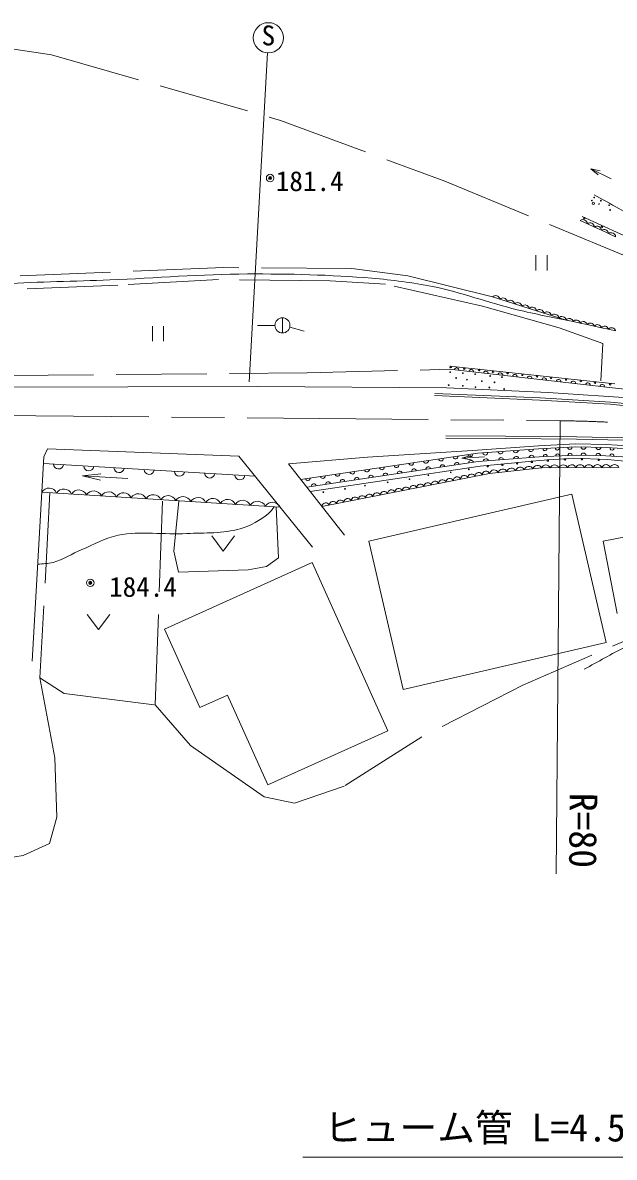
# Model space of a CAD drawing. Units: millimetres, scale not verified. Extents: x 40000 to 680000, y 20000 to 380000.
# Drawn here: x 380657 to 419830, y 264049 to 339181 of the extents above; entities that cross this region are included whole.
import ezdxf
from ezdxf.enums import TextEntityAlignment as Align

# ---------------------------------------------------------------- set-up
doc = ezdxf.new("R2010")
doc.units = ezdxf.units.MM
doc.header["$LTSCALE"] = 1000
doc.header["$PDMODE"] = 32
doc.header["$PDSIZE"] = 500
doc.linetypes.add('CHAIN', pattern=[18.5, 12, -1.5, 3.5, -1.5])
doc.linetypes.add('DASHED', pattern=[7.5, 6, -1.5])
for name, color, linetype, lineweight in [('M-BGD', 7, 'Continuous', 13), ('M-BGD-EXST', 7, 'Continuous', 13), ('M-BMK', 2, 'CHAIN', 13), ('M-STR-HTXT', 7, 'Continuous', 13), ('M-STR-STRC', 7, 'Continuous', 13)]:
    doc.layers.add(name, color=color, linetype=linetype, lineweight=lineweight)
doc.styles.add('ＭＳ ゴシック', font='')
doc.styles.get('ＭＳ ゴシック').set_extended_font_data('MS Gothic')

# ---------------------------------------------------------------- blocks, each defined once
blk = doc.blocks.new('open_arrow')
at = {"color": 0, "linetype": 'Continuous', "lineweight": -2}
blk.add_lwpolyline([(7.5, 1.25), (0, 0), (7.5, -1.25)], dxfattribs=at)

msp = doc.modelspace()

# ---------------------------------------------------------------- linework, layer by layer
at = {"layer": 'M-BGD', "linetype": 'DASHED'}
for p, q in [((379346, 337543), (382556, 337062)), ((382556, 337062), (397735, 332702)), ((397735, 332702), (408617, 328693)), ((408617, 328693), (423748, 322406)), ((393974, 322960), (375943, 322238)), ((402460, 322896), (393974, 322960)), ((406151, 322408), (402460, 322896)), ((411758, 321031), (406151, 322408)), ((386949, 321809), (376805, 321378)), ((393631, 322170), (386949, 321809)), ((401013, 322085), (393631, 322170)), ((404683, 321873), (401013, 322085)), ((411104, 320401), (404683, 321873)), ((411104, 320401), (416176, 318983)), ((416176, 318983), (419081, 317931)), ((419081, 317931), (418938, 315456)), ((379351, 315823), (399483, 315993)), ((399483, 315993), (408912, 316229)), ((382462, 308061), (381797, 295794)), ((389432, 294007), (389920, 307589)), ((390991, 307521), (390661, 304181)), ((397603, 303746), (397441, 307114)), ((390661, 304181), (390974, 302799)), ((396797, 303181), (397603, 303746)), ((390974, 302799), (395588, 302960)), ((395588, 302960), (396797, 303181)), ((425227, 300269), (413770, 295313)), ((381797, 295794), (383409, 294760)), ((381797, 295794), (382791, 290502)), ((413770, 295313), (407081, 291892)), ((383409, 294760), (389432, 294007)), ((391769, 291327), (389432, 294007)), ((407081, 291892), (401944, 288628)), ((396645, 287923), (391769, 291327)), ((382791, 290502), (382912, 286567)), ((401944, 288628), (398660, 287500)), ((398660, 287500), (396645, 287923)), ((382912, 286567), (382429, 284834)), ((382429, 284834), (380696, 284028)), ((380696, 284028), (373967, 282994))]:
    msp.add_line(p, q, dxfattribs=at)
at = {"layer": 'M-BGD'}
for p, q in [((418284, 329502), (418756, 329103)), ((418284, 329502), (419629, 328839)), ((418284, 329502), (418888, 329372)), ((418047, 325869), (417579, 326085)), ((421918, 324407), (417705, 326357)), ((418515, 325652), (418047, 325869)), ((418983, 325435), (418515, 325652)), ((419450, 325219), (418983, 325435)), ((419918, 325002), (419450, 325219)), ((412246, 320877), (411758, 321031)), ((412734, 320723), (412246, 320877)), ((413222, 320569), (412734, 320723)), ((413710, 320415), (413222, 320569)), ((414198, 320261), (413710, 320415)), ((414686, 320107), (414198, 320261)), ((415174, 319953), (414686, 320107)), ((415662, 319799), (415174, 319953)), ((416150, 319644), (415662, 319799)), ((416638, 319490), (416150, 319644)), ((417105, 319389), (416638, 319490)), ((417572, 319288), (417105, 319389)), ((418039, 319187), (417572, 319288)), ((418506, 319086), (418039, 319187)), ((418973, 318985), (418506, 319086)), ((419440, 318884), (418973, 318985)), ((419907, 318782), (419440, 318884)), ((408937, 316440), (419863, 315270)), ((409877, 316119), (408912, 316229)), ((410841, 316010), (409877, 316119)), ((411806, 315900), (410841, 316010)), ((412770, 315790), (411806, 315900)), ((413735, 315681), (412770, 315790)), ((414700, 315571), (413735, 315681)), ((415664, 315461), (414700, 315571)), ((371064, 315033), (396200, 315087)), ((396200, 315087), (408722, 315009)), ((408722, 315009), (415444, 314690)), ((416629, 315352), (415664, 315461)), ((417593, 315242), (416629, 315352)), ((418558, 315132), (417593, 315242)), ((419522, 315023), (418558, 315132)), ((420533, 314906), (419522, 315023)), ((415444, 314690), (421441, 314294)), ((414804, 311172), (410769, 310864)), ((417290, 311297), (414804, 311172)), ((417293, 311097), (414816, 310972)), ((419289, 311252), (417290, 311297)), ((419281, 311052), (417293, 311097)), ((421734, 310912), (419281, 311052)), ((421753, 311111), (419289, 311252)), ((382051, 310425), (381287, 296912)), ((382305, 310956), (382051, 310425)), ((394960, 310484), (382305, 310956)), ((399839, 304459), (394960, 310484)), ((403488, 310420), (398248, 309975)), ((399059, 308941), (410784, 310665)), ((410769, 310864), (403488, 310420)), ((409736, 310344), (410326, 310531)), ((409736, 310344), (411233, 310437)), ((409736, 310344), (410344, 310232)), ((414816, 310972), (410784, 310665)), ((414851, 310423), (410826, 310116)), ((417301, 310547), (414851, 310423)), ((414853, 310201), (417138, 310346)), ((419359, 310259), (417138, 310346)), ((419259, 310502), (417301, 310547)), ((421683, 310364), (419259, 310502)), ((382026, 309989), (396042, 309147)), ((398248, 309975), (401960, 305244)), ((399462, 308427), (410826, 310116)), ((399689, 308138), (410949, 309812)), ((410949, 309812), (414853, 310201)), ((411575, 309335), (415017, 309695)), ((420134, 309726), (415017, 309695)), ((421547, 310049), (419359, 310259)), ((384619, 309165), (387614, 308997)), ((411575, 309334), (400474, 307137)), ((397702, 307097), (381919, 308095)), ((403585, 304841), (417021, 307953)), ((419294, 298145), (417021, 307953)), ((424027, 305814), (419086, 304848)), ((403585, 304841), (405858, 295032)), ((420023, 300058), (419086, 304848)), ((399827, 303425), (390050, 299024)), ((399827, 303425), (404842, 292284)), ((390050, 299024), (392384, 293840)), ((405858, 295032), (419294, 298145)), ((392384, 293840), (394211, 294662)), ((394211, 294662), (396892, 288706)), ((396892, 288706), (404842, 292284))]:
    msp.add_line(p, q, dxfattribs=at)
for centre, radius in [((418496, 327609), 25), ((418337, 327399), 25), ((418448, 327224), 75), ((418820, 327172), 25), ((418940, 327394), 25), ((419496, 327099), 25), ((417838, 326235), 50), ((419557, 326776), 25), ((419019, 325677), 50), ((408989, 316381), 50), ((409899, 316275), 50), ((408958, 316035), 25), ((409365, 315654), 25), ((409798, 315978), 25), ((410078, 315542), 25), ((410620, 315904), 25), ((410879, 316179), 50), ((411604, 315785), 25), ((411792, 316072), 50), ((412393, 315710), 25), ((412762, 315969), 50), ((413746, 315863), 50), ((414714, 315767), 50), ((415643, 315663), 50), ((416639, 315551), 50), ((408861, 315182), 25), ((409794, 315129), 25), ((410647, 315049), 25), ((411062, 315439), 25), ((411553, 315026), 25), ((411901, 315366), 25), ((412537, 314924), 25), ((417614, 315451), 50), ((418555, 315348), 50), ((419554, 315230), 50), ((416570, 310260), 50), ((417692, 310274), 50), ((410192, 309608), 25), ((411442, 309811), 50), ((412418, 309908), 50), ((413394, 310006), 50), ((414370, 310103), 50), ((415428, 310188), 50), ((418802, 310231), 50), ((406267, 308951), 25), ((407515, 309206), 25), ((408998, 309407), 25), ((400563, 308093), 25), ((401996, 308310), 25), ((403325, 308527), 25), ((404825, 308744), 25)]:
    msp.add_circle(centre, radius, dxfattribs=at)
for centre, radius, start, end in [((417752, 325844), 296, 4.75826, 125.55138), ((418219, 325627), 296, 4.75917, 125.5516), ((418687, 325411), 296, 4.75826, 125.55138), ((419155, 325194), 296, 4.75966, 125.55109), ((419623, 324978), 296, 4.75917, 125.5516), ((411959, 320818), 293, 11.71087, 133.23546), ((412447, 320664), 293, 11.71207, 133.23536), ((412935, 320510), 293, 11.71034, 133.23615), ((413423, 320355), 293, 11.71232, 133.23512), ((413911, 320201), 293, 11.71087, 133.23546), ((414399, 320047), 293, 11.71207, 133.23536), ((414887, 319893), 293, 11.71034, 133.23615), ((415375, 319739), 293, 11.71232, 133.23512), ((415863, 319585), 293, 11.71087, 133.23546), ((416351, 319431), 293, 11.71179, 133.23581), ((416847, 319327), 265, 13.53602, 142.02927), ((417314, 319226), 265, 13.53466, 142.02919), ((417781, 319125), 265, 13.53394, 142.03135), ((418248, 319024), 265, 13.53562, 142.02968), ((418715, 318923), 265, 13.53407, 142.03006), ((419182, 318822), 265, 13.53394, 142.03135), ((419649, 318720), 265, 13.53562, 142.02968), ((409393, 316162), 162, 357.84335, 169.18177), ((410358, 316052), 162, 357.84335, 169.18177), ((411322, 315943), 162, 357.84421, 169.18033), ((412287, 315833), 162, 357.84335, 169.18177), ((413251, 315723), 162, 357.84335, 169.18177), ((414216, 315614), 162, 357.84335, 169.18177), ((415180, 315504), 162, 357.84335, 169.18177), ((416145, 315394), 162, 357.84335, 169.18177), ((417109, 315285), 162, 357.84335, 169.18177), ((418074, 315175), 162, 357.84155, 169.18357), ((419038, 315065), 162, 357.84358, 169.18321), ((416881, 311065), 138, 178.01135, 7.76243), ((417790, 311102), 166, 184.3975, 353.00895), ((418784, 311080), 166, 184.39829, 353.00816), ((408339, 310321), 165, 193.68003, 3.04924), ((409316, 310465), 165, 193.68003, 3.04924), ((410293, 310608), 165, 193.68003, 3.04924), ((411287, 310723), 170, 191.00411, 357.70928), ((411331, 310136), 169, 10.90568, 177.8084), ((412295, 310800), 170, 191.00429, 357.70996), ((412337, 310212), 169, 10.90525, 177.81117), ((413303, 310877), 170, 191.00429, 357.70996), ((413343, 310289), 169, 10.90603, 177.80953), ((414311, 310953), 170, 191.00333, 357.71091), ((414350, 310366), 169, 10.90586, 177.80908), ((415230, 310981), 138, 178.01359, 7.76201), ((415259, 310457), 137, 357.38638, 188.39023), ((416055, 311023), 138, 178.01359, 7.76201), ((416075, 310498), 137, 357.38546, 188.39115), ((416892, 310539), 137, 357.3832, 188.39156), ((417790, 310522), 164, 3.54559, 173.86026), ((418769, 310500), 164, 3.54353, 173.86146), ((419664, 310494), 136, 350.6608, 182.81176), ((419689, 311016), 137, 171.34282, 2.12799), ((383029, 309965), 336, 182.75654, 350.3717), ((385032, 309844), 336, 182.75654, 350.3717), ((387034, 309724), 336, 182.75654, 350.3717), ((389036, 309604), 336, 182.75654, 350.3717), ((403454, 309603), 165, 193.68003, 3.04924), ((404431, 309746), 165, 193.68003, 3.04924), ((405408, 309890), 165, 193.68003, 3.04924), ((406385, 310034), 165, 193.68003, 3.04924), ((406566, 309473), 160, 11.99644, 184.91532), ((407362, 310177), 165, 193.68003, 3.04924), ((407513, 309614), 160, 11.99644, 184.91532), ((408460, 309755), 160, 11.99644, 184.91532), ((409407, 309896), 160, 11.99644, 184.91532), ((410354, 310036), 160, 11.99644, 184.91532), ((411874, 309257), 308, 26.49261, 165.4585), ((412447, 309317), 308, 26.49147, 165.45964), ((413021, 309377), 308, 26.49147, 165.45964), ((413594, 309437), 308, 26.49147, 165.45964), ((414168, 309497), 308, 26.49342, 165.45854), ((414742, 309557), 308, 26.49218, 165.45893), ((415302, 309594), 302, 20.09976, 160.60741), ((415871, 309598), 302, 20.09976, 160.60741), ((416439, 309601), 302, 20.09917, 160.608), ((417008, 309605), 302, 20.09917, 160.608), ((417576, 309608), 302, 20.09917, 160.608), ((418145, 309612), 302, 20.09923, 160.60885), ((418714, 309615), 302, 20.09926, 160.60835), ((419282, 309619), 302, 20.09976, 160.60741), ((419851, 309622), 302, 20.09976, 160.60741), ((391039, 309484), 336, 182.75654, 350.3717), ((393041, 309364), 336, 182.75654, 350.3717), ((395043, 309243), 336, 182.75654, 350.3717), ((399545, 309028), 165, 193.68003, 3.04924), ((400522, 309171), 165, 193.68003, 3.04924), ((401499, 309315), 165, 193.68003, 3.04924), ((401831, 308769), 160, 11.99644, 184.91532), ((402477, 309459), 165, 193.68003, 3.04924), ((402778, 308910), 160, 11.99644, 184.91532), ((403725, 309051), 160, 11.99644, 184.91532), ((404672, 309192), 160, 11.99644, 184.91532), ((405619, 309332), 160, 11.99644, 184.91532), ((407966, 308568), 251, 22.976, 179.41744), ((408448, 308663), 251, 22.976, 179.41744), ((408931, 308759), 251, 22.976, 179.41744), ((409413, 308854), 251, 22.976, 179.41744), ((409896, 308950), 251, 22.976, 179.41744), ((410379, 309045), 251, 22.976, 179.41744), ((410861, 309141), 251, 22.976, 179.41744), ((411344, 309236), 251, 22.976, 179.41744), ((382396, 307807), 557, 23.86358, 148.90117), ((383383, 307745), 557, 23.86358, 148.90117), ((384369, 307683), 557, 23.86358, 148.90117), ((385355, 307620), 557, 23.86358, 148.90117), ((386342, 307558), 557, 23.86358, 148.90117), ((387328, 307495), 557, 23.86358, 148.90117), ((399937, 308488), 160, 11.99644, 184.91532), ((400884, 308628), 160, 11.99644, 184.91532), ((404104, 307803), 251, 22.976, 179.41744), ((404587, 307899), 251, 22.976, 179.41744), ((405070, 307994), 251, 22.976, 179.41744), ((405552, 308090), 251, 22.976, 179.41744), ((406035, 308185), 251, 22.976, 179.41744), ((406518, 308281), 251, 22.976, 179.41744), ((407000, 308376), 251, 22.976, 179.41744), ((407483, 308472), 251, 22.976, 179.41744), ((388315, 307433), 557, 23.86358, 148.90117), ((389301, 307371), 557, 23.86358, 148.90117), ((390288, 307308), 557, 23.86358, 148.90117), ((391274, 307246), 557, 23.86358, 148.90117), ((392260, 307184), 557, 23.86358, 148.90117), ((393247, 307121), 557, 23.86358, 148.90117), ((394233, 307059), 557, 23.86358, 148.90117), ((395220, 306997), 557, 23.86358, 148.90117), ((396206, 306934), 557, 23.86358, 148.90117), ((397193, 306872), 557, 23.86358, 148.90117), ((400726, 307134), 251, 22.976, 179.41744), ((401208, 307230), 251, 22.976, 179.41744), ((401691, 307326), 251, 22.976, 179.41744), ((402174, 307421), 251, 22.976, 179.41744), ((402656, 307517), 251, 22.976, 179.41744), ((403139, 307612), 251, 22.976, 179.41744), ((403622, 307708), 251, 22.976, 179.41744)]:
    msp.add_arc(centre, radius, start, end, dxfattribs=at)
for points, knots in [([(418487, 327779), (419034, 327480), (419584, 327186), (420128, 326882), (422639, 325483), (425241, 324227), (427627, 322624), (428328, 322152), (429229, 321806), (429618, 321056), (429670, 320956), (429630, 320831), (429636, 320718)], [0, 0, 0, 0, 1, 1, 1, 2, 2, 2, 3, 3, 3, 4, 4, 4, 4]), ([(340542, 309346), (340876, 309377), (341217, 309361), (341543, 309437), (343302, 309851), (344925, 310711), (346596, 311399), (348097, 312016), (349530, 312798), (351059, 313341), (351969, 313664), (352910, 313896), (353850, 314120), (354941, 314380), (356055, 314534), (357150, 314774), (358196, 315003), (359248, 315214), (360274, 315522), (361277, 315824), (362262, 316190), (363228, 316597), (364239, 317023), (365205, 317550), (366195, 318024), (367376, 318589), (368531, 319212), (369740, 319714), (370835, 320169), (371949, 320588), (373090, 320909), (373964, 321154), (374859, 321319), (375755, 321462), (376973, 321655), (378203, 321778), (379432, 321870), (381759, 322045), (384094, 322051), (386425, 322147), (389463, 322273), (392497, 322527), (395537, 322540), (398287, 322553), (401041, 322491), (403781, 322258), (405127, 322144), (406473, 321982), (407797, 321711), (409694, 321324), (411517, 320635), (413398, 320178), (414590, 319888), (415794, 319648), (416998, 319412)], [0, 0, 0, 0, 1, 1, 1, 2, 2, 2, 3, 3, 3, 4, 4, 4, 5, 5, 5, 6, 6, 6, 7, 7, 7, 8, 8, 8, 9, 9, 9, 10, 10, 10, 11, 11, 11, 12, 12, 12, 13, 13, 13, 14, 14, 14, 15, 15, 15, 16, 16, 16, 17, 17, 17, 18, 18, 18, 18]), ([(381649, 303322), (381990, 303360), (382341, 303346), (382672, 303436), (383338, 303619), (383925, 304019), (384562, 304287), (385362, 304624), (386137, 305064), (386988, 305236), (388472, 305536), (390017, 305265), (391528, 305353), (392710, 305421), (393930, 305334), (395065, 305673), (395736, 305873), (396374, 306220), (396918, 306660), (397075, 306787), (397179, 306968), (397309, 307122)], [0, 0, 0, 0, 1, 1, 1, 2, 2, 2, 3, 3, 3, 4, 4, 4, 5, 5, 5, 6, 6, 6, 7, 7, 7, 7]), ([(440941, 303627), (440680, 303689), (440419, 303753), (440156, 303809), (438756, 304108), (437352, 304385), (435941, 304629), (434804, 304827), (433671, 305083), (432519, 305153), (431455, 305217), (430330, 305400), (429321, 305055), (428927, 304920), (428572, 304643), (428309, 304320), (427901, 303819), (427750, 303154), (427511, 302554), (427378, 302220), (427337, 301847), (427159, 301535), (426856, 301005), (426454, 300514), (425971, 300140), (425527, 299796), (424969, 299632), (424456, 299405), (423183, 298839), (421844, 298430), (420583, 297839), (419643, 297399), (418753, 296859), (417839, 296369)], [0, 0, 0, 0, 1, 1, 1, 2, 2, 2, 3, 3, 3, 4, 4, 4, 5, 5, 5, 6, 6, 6, 7, 7, 7, 8, 8, 8, 9, 9, 9, 10, 10, 10, 11, 11, 11, 11])]:
    msp.add_open_spline(points, degree=3, knots=knots, dxfattribs=at)
at = {"layer": 'M-BGD-EXST'}
for p, q in [((396868, 337182), (395658, 315390)), ((414638, 323777), (414638, 322777)), ((415388, 323777), (415388, 322777)), ((397854, 319637), (397854, 318637)), ((389241, 319085), (389241, 318085)), ((389991, 319085), (389991, 318085)), ((397354, 319135), (396207, 319131)), ((398338, 319011), (399290, 318764)), ((393186, 305197), (393936, 304197)), ((393936, 304197), (394686, 305197)), ((384936, 299999), (385686, 298999)), ((385686, 298999), (386436, 299999))]:
    msp.add_line(p, q, dxfattribs=at)
for centre, radius in [((396924, 338181), 1000), ((397041, 328893), 100), ((397041, 328893), 60), ((397854, 319137), 500), ((385129, 302089), 100), ((385129, 302089), 60)]:
    msp.add_circle(centre, radius, dxfattribs=at)
for p in [(397041, 328893), (385129, 302089)]:
    msp.add_point(p, dxfattribs=at)
at = {"layer": 'M-BMK'}
msp.add_line((377017, 313189), (416251, 312821), dxfattribs=at)
msp.add_arc((415502, 232825), 80000, 60.71787, 89.46318, dxfattribs=at)
at = {"layer": 'M-STR-HTXT'}
msp.add_line((415970, 282823), (416251, 312821), dxfattribs=at)
msp.add_lwpolyline([(448121, 303895), (429465, 264049), (399215, 264049)], dxfattribs=at)
at = {"layer": 'M-STR-STRC'}
for p, q in [((407931, 314486), (414905, 314186)), ((407938, 314636), (414913, 314336)), ((414905, 314186), (419557, 313913)), ((414913, 314336), (419569, 314063)), ((419569, 314063), (423392, 313667)), ((419557, 313913), (423373, 313518)), ((412617, 311805), (408670, 311817)), ((417321, 311761), (412617, 311805)), ((412616, 311655), (408670, 311667)), ((417319, 311611), (412616, 311655)), ((421902, 311513), (417319, 311611)), ((421912, 311663), (417321, 311761))]:
    msp.add_line(p, q, dxfattribs=at)

# ---------------------------------------------------------------- block references
at = {"layer": 'M-BGD', "xscale": 160, "yscale": 160, "rotation": 356.8}
msp.add_blockref('open_arrow', (384619, 309165), dxfattribs=at)

# ---------------------------------------------------------------- texts
at = {"layer": 'M-BGD-EXST', "style": 'ＭＳ ゴシック'}
msp.add_text('S', height=1320, dxfattribs=at).set_placement((396924, 337281), align=Align.BOTTOM_CENTER)
for s, p in [('181.4', (399660, 328691)), ('184.4', (388623, 301824))]:
    msp.add_text(s, height=1320, dxfattribs=at).set_placement(p, align=Align.MIDDLE_CENTER)
at = {"layer": 'M-STR-HTXT', "style": 'ＭＳ ゴシック'}
msp.add_text('R=80', height=1833, rotation=269.463, dxfattribs=at).set_placement((416312, 285708), align=Align.BOTTOM_CENTER)
msp.add_text('ヒューム管 L=4.5 φ=400', height=1833, dxfattribs=at).set_placement((428715, 264549), align=Align.BOTTOM_RIGHT)

doc.saveas('drawing.dxf')
